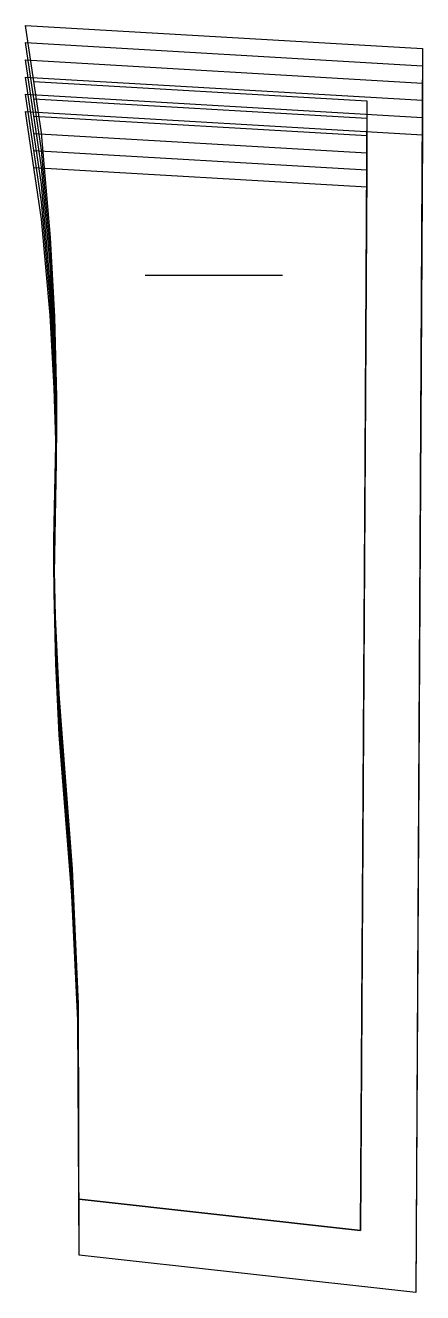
# Model space of a CAD drawing. Header units: inches. Extents: x 0 to 2.81, y 0 to 8.96.
import ezdxf

# ---------------------------------------------------------------- set-up
doc = ezdxf.new("R2010")
doc.units = ezdxf.units.IN

msp = doc.modelspace()

# ---------------------------------------------------------------- linework, layer by layer
at = {"layer": 'T001L001'}
for points in [[(0, 8.965), (2.812, 8.801), (2.763, 0), (0.381, 0.265), (0.376, 2.04), (0.333, 2.999), (0.239, 4.234), (0.214, 4.781), (0.202, 5.329), (0.224, 6.338), (0.208, 6.902), (0.178, 7.465), (0.115, 8.205), (0, 8.965)], [(0, 8.843), (2.812, 8.679), (2.763, 0), (0.381, 0.265), (0.375, 2.017), (0.332, 2.961), (0.239, 4.176), (0.214, 4.714), (0.202, 5.253), (0.223, 6.246), (0.208, 6.801), (0.177, 7.355), (0.115, 8.083), (0, 8.843)], [(0, 8.721), (2.812, 8.557), (2.763, 0), (0.381, 0.265), (0.374, 1.995), (0.332, 2.923), (0.239, 4.118), (0.214, 4.648), (0.202, 5.178), (0.223, 6.154), (0.207, 6.7), (0.177, 7.245), (0.115, 7.961), (0, 8.721)], [(0, 8.599), (2.812, 8.435), (2.763, 0), (0.381, 0.265), (0.374, 1.973), (0.331, 2.885), (0.24, 4.06), (0.215, 4.581), (0.202, 5.103), (0.222, 6.063), (0.206, 6.599), (0.176, 7.135), (0.115, 7.839), (0, 8.599)], [(0.06, 8.567), (2.416, 8.43), (2.372, 0.439), (0.38, 0.662)], [(0, 8.477), (2.812, 8.313), (2.763, 0), (0.382, 0.265), (0.373, 1.951), (0.331, 2.848), (0.24, 4.003), (0.215, 4.515), (0.203, 5.027), (0.221, 5.971), (0.205, 6.499), (0.176, 7.025), (0.115, 7.717), (0, 8.477)], [(0.06, 8.445), (2.416, 8.308), (2.372, 0.439), (0.38, 0.662)], [(0, 8.355), (2.812, 8.191), (2.763, 0), (0.382, 0.265), (0.372, 1.928), (0.33, 2.81), (0.24, 3.945), (0.215, 4.448), (0.203, 4.952), (0.221, 5.879), (0.205, 6.398), (0.175, 6.915), (0.115, 7.595), (0, 8.355)], [(0.06, 8.323), (2.416, 8.186), (2.372, 0.439), (0.38, 0.662)], [(0.06, 8.201), (2.416, 8.064), (2.372, 0.439), (0.38, 0.662)], [(0.06, 8.079), (2.416, 7.942), (2.372, 0.439), (0.38, 0.662)], [(0.38, 0.662), (2.372, 0.439), (2.416, 7.82), (0.06, 7.957)], [(0.849, 7.198), (1.82, 7.198)]]:
    msp.add_lwpolyline(points, dxfattribs=at)

doc.saveas('drawing.dxf')
